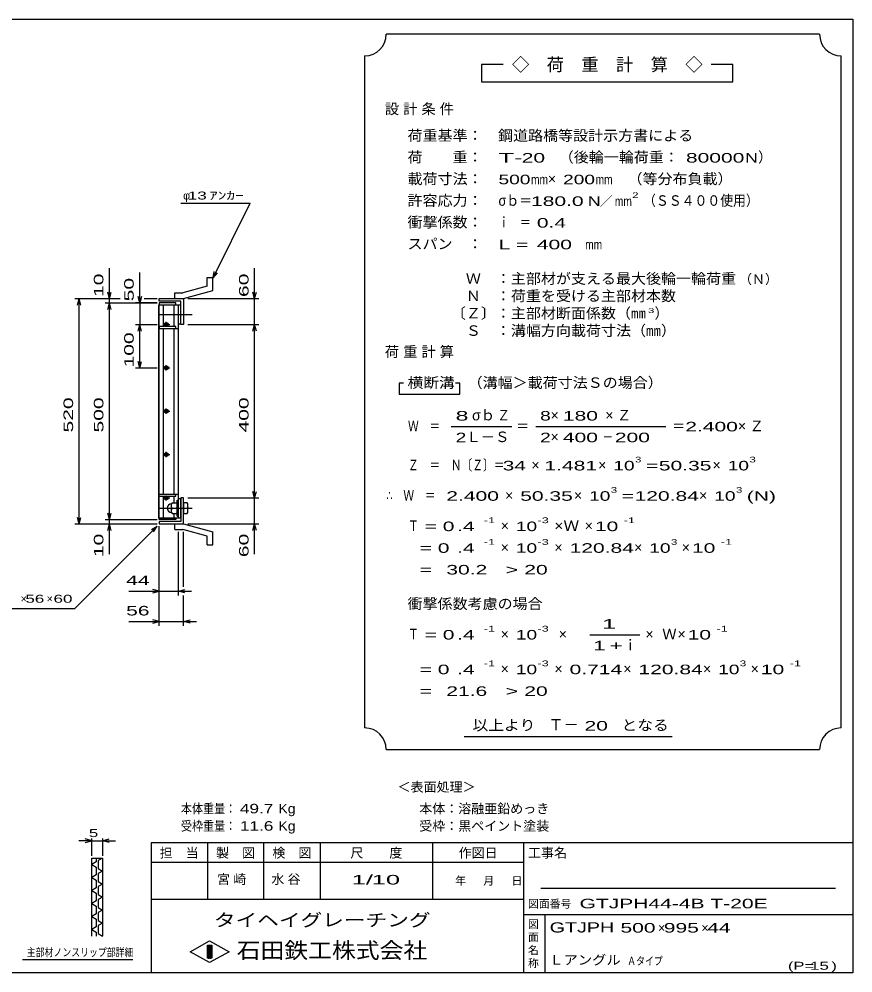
# Model space of a CAD drawing. Units: millimetres, scale not verified. Extents: x -1820 to 1731, y -1282 to 1054.
# Drawn here: x -194 to 1731, y -1146 to 1054 of the extents above; entities that cross this region are included whole.
import ezdxf
from ezdxf.enums import TextEntityAlignment as Align

# ---------------------------------------------------------------- set-up
doc = ezdxf.new("R2010")
doc.units = ezdxf.units.MM
doc.header["$LTSCALE"] = 10
doc.linetypes.add('CHAIN', pattern=[18.5, 12, -1.5, 3.5, -1.5])
for name, color, linetype, lineweight in [('0_2', 150, 'Continuous', 25), ('16', 3, 'Continuous', 25), ('19', 6, 'Continuous', 25), ('22', 4, 'Continuous', 25), ('24', 2, 'Continuous', 25), ('32', 4, 'Continuous', 25)]:
    doc.layers.add(name, color=color, linetype=linetype, lineweight=lineweight)
doc.styles.add('ベクトル', font='')
doc.styles.get('ベクトル').set_extended_font_data('ベクトル')

msp = doc.modelspace()

# ---------------------------------------------------------------- linework, layer by layer
at = {"layer": '0_2'}
for p, q in [((-1729, 1053.5), (1731, 1053.5)), ((1731, 1053.5), (1731, -1146.5)), ((1731, -846.5), (111, -846.5)), ((111, -846.5), (111, -1146.5)), ((241, -846.5), (241, -976.5)), ((371, -976.5), (371, -846.5)), ((501, -846.5), (501, -976.5)), ((761, -976.5), (761, -846.5)), ((971, -846.5), (971, -1146.5)), ((971, -891.5), (111, -891.5)), ((1691, -951.5), (1011, -951.5)), ((111, -976.5), (971, -976.5)), ((971, -1011.5), (1731, -1011.5)), ((1021, -1146.5), (1021, -1011.5)), ((201, -1097.5), (246, -1072.5)), ((246, -1072.5), (291, -1097.5)), ((246, -1122.5), (201, -1097.5)), ((241, -1082.5), (251, -1082.5)), ((241, -1112.5), (241, -1082.5)), ((241, -1082.5), (243, -1082.5)), ((243, -1082.5), (243, -1112.5)), ((245, -1112.5), (245, -1082.5)), ((245, -1082.5), (247, -1082.5)), ((291, -1097.5), (246, -1122.5)), ((247, -1082.5), (247, -1112.5)), ((249, -1112.5), (249, -1082.5)), ((249, -1082.5), (251, -1082.5)), ((251, -1082.5), (251, -1112.5)), ((251, -1082.5), (251, -1112.5)), ((251, -1112.5), (241, -1112.5)), ((243, -1112.5), (245, -1112.5)), ((247, -1112.5), (249, -1112.5)), ((1731, -1146.5), (-1729, -1146.5))]:
    msp.add_line(p, q, dxfattribs=at)
at = {"layer": '16'}
for p, q in [((168, 399), (130, 399)), ((130, 399), (130, 394.5)), ((168, 394.5), (168, 399)), ((129.3, -96.5), (129.3, 394.5)), ((129.3, 394.5), (130, 394.5)), ((130, 394.5), (168, 394.5)), ((130, -96.5), (130, 394.5)), ((130, 394.5), (174, 394.5)), ((139.5, 344.5), (139.5, 394.5)), ((164.5, 344.5), (164.5, 394.5)), ((174, -96.5), (174, 394.5)), ((174, 394.5), (180, 394.5)), ((180, 350.5), (180, 394.5)), ((144, 352), (148, 352)), ((146, 344.5), (146, 355)), ((130, 344.5), (130, 340)), ((168, 344.5), (130, 344.5)), ((130, 340), (174, 340)), ((138, 349), (154, 349)), ((139.5, -42), (139.5, 340)), ((144, 346), (148, 346)), ((164.5, -42), (164.5, 340)), ((168, 340), (168, 344.5)), ((174, 350.5), (180, 350.5)), ((138, 249), (154, 249)), ((144, 252), (148, 252)), ((144, 246), (148, 246)), ((146, 243), (146, 255)), ((146, 143), (146, 155)), ((138, 149), (154, 149)), ((144, 152), (148, 152)), ((144, 146), (148, 146)), ((138, 49), (154, 49)), ((144, 52), (148, 52)), ((144, 46), (148, 46)), ((146, 43), (146, 55)), ((130, -46.5), (130, -42)), ((130, -42), (174, -42)), ((168, -46.5), (168, -42)), ((130, -46.5), (168, -46.5)), ((138, -51), (154, -51)), ((139.5, -96.5), (139.5, -46.5)), ((144, -48), (148, -48)), ((144, -54), (148, -54)), ((146, -57), (146, -46.5)), ((160, -62.5), (158, -64.5)), ((158, -84.5), (158, -64.5)), ((160, -62.5), (169, -62.5)), ((164.5, -61.5), (164.5, -46.5)), ((171, -64.5), (169, -62.5)), ((171, -93), (171, -56)), ((171, -56), (174, -56)), ((174, -52.5), (180, -52.5)), ((174, -93), (174, -56)), ((180, -96.5), (180, -52.5)), ((160, -74.5), (158, -72.5)), ((160, -74.5), (158, -76.5)), ((158, -84.5), (160, -86.5)), ((160, -74.5), (169, -74.5)), ((160, -86.5), (169, -86.5)), ((164.5, -96.5), (164.5, -87.5)), ((169, -74.5), (171, -72.5)), ((171, -76.5), (169, -74.5)), ((169, -86.5), (171, -84.5)), ((129.3, -96.5), (130, -96.5)), ((130, -96.5), (168, -96.5)), ((130, -101), (130, -96.5)), ((130, -96.5), (174, -96.5)), ((168, -101), (130, -101)), ((168, -96.5), (168, -101)), ((171, -93), (174, -93)), ((174, -96.5), (180, -96.5))]:
    msp.add_line(p, q, dxfattribs=at)
at = {"layer": '16', "linetype": 'CHAIN'}
for p, q in [((131, 372.5), (206, 372.5)), ((131, -74.5), (206, -74.5))]:
    msp.add_line(p, q, dxfattribs=at)
at = {"layer": '16'}
for centre, radius, start, end in [((144, 349), 3, 90, 270), ((146, 349), 4, 46.6, 133.4), ((148, 349), 3, 270, 90), ((146, 349), 4, 226.6, 313.4), ((144, 249), 3, 90, 270), ((146, 249), 4, 46.6, 133.4), ((146, 249), 4, 226.6, 313.4), ((148, 249), 3, 270, 90), ((144, 149), 3, 90, 270), ((146, 149), 4, 46.6, 133.4), ((146, 149), 4, 226.6, 313.4), ((148, 149), 3, 270, 90), ((144, 49), 3, 90, 270), ((146, 49), 4, 46.6, 133.4), ((146, 49), 4, 226.6, 313.4), ((148, 49), 3, 270, 90), ((144, -51), 3, 90, 270), ((146, -51), 4, 46.6, 133.4), ((146, -51), 4, 226.6, 313.4), ((148, -51), 3, 270, 90), ((158, -74.5), 10, 90, 270)]:
    msp.add_arc(centre, radius, start, end, dxfattribs=at)
at = {"layer": '19'}
for p, q in [((240.6, 457.1), (253.6, 457.1)), ((240.6, 437.1), (240.6, 457.1)), ((253.6, 427.1), (253.6, 457.1)), ((166, 422), (184.3, 422)), ((166, 409), (166, 422)), ((240.6, 437.1), (184.3, 422)), ((186, 409), (253.6, 427.1)), ((130, 403), (130, 409)), ((130, 409), (186, 409)), ((180, 403), (130, 403)), ((166, 409), (186, 409)), ((180, 349), (180, 403)), ((186, 409), (186, 349)), ((186, 349), (180, 349)), ((186, -51), (180, -51)), ((180, -51), (180, -105)), ((186, -111), (186, -51)), ((194, -62.5), (186, -62.5)), ((186, -62.5), (186, -86.5)), ((196, -64.5), (194, -62.5)), ((196, -84.5), (196, -64.5)), ((186, -74.5), (194, -74.5)), ((186, -86.5), (194, -86.5)), ((196, -72.5), (194, -74.5)), ((194, -74.5), (196, -76.5)), ((194, -86.5), (196, -84.5)), ((130, -105), (130, -111)), ((180, -105), (130, -105)), ((130, -111), (186, -111)), ((166, -111), (186, -111)), ((166, -124), (166, -111)), ((166, -124), (184.3, -124)), ((240.6, -139.1), (184.3, -124)), ((186, -111), (253.6, -129.1)), ((253.6, -159.1), (253.6, -129.1)), ((240.6, -159.1), (240.6, -139.1)), ((240.6, -159.1), (253.6, -159.1))]:
    msp.add_line(p, q, dxfattribs=at)
at = {"layer": '22'}
for p, q in [((180, 629), (340, 629)), ((254, 457), (340, 629)), ((15, 409), (15, 479)), ((85, 399), (85, 469)), ((254, 457), (257, 471.6)), ((254, 457), (264, 468)), ((350, 409), (350, 479)), ((15, 409), (11, 424)), ((15, 409), (19, 424)), ((350, 409), (346, 424)), ((350, 409), (354, 424)), ((-65, 409), (40, 409)), ((-59, 394), (-55, 409)), ((-51, 394), (-55, 409)), ((-55, -111), (-55, 409)), ((5, 409), (40, 409)), ((5, 399), (125, 399)), ((11, 384), (15, 399)), ((15, 399), (15, 409)), ((19, 384), (15, 399)), ((15, -101), (15, 399)), ((125, 399), (75, 399)), ((85, 399), (81, 414)), ((89, 414), (85, 399)), ((85, 399), (85, 349)), ((95, 409), (125, 409)), ((95, 409), (125, 409)), ((196, 409), (360, 409)), ((350, 349), (350, 409)), ((75, 349), (125, 349)), ((81, 334), (85, 349)), ((89, 334), (85, 349)), ((85, 249), (85, 349)), ((196, 349), (360, 349)), ((346, 334), (350, 349)), ((354, 334), (350, 349)), ((350, -51), (350, 349)), ((85, 249), (81, 264)), ((85, 249), (89, 264)), ((75, 249), (125, 249)), ((350, -51), (346, -36)), ((350, -51), (354, -36)), ((196, -51), (360, -51)), ((350, -111), (350, -51)), ((15, -101), (11, -86)), ((15, -101), (19, -86)), ((-55, -111), (-59, -96)), ((-55, -111), (-51, -96)), ((5, -101), (125, -101)), ((15, -111), (15, -101)), ((-65, -111), (125, -111)), ((-65, -306), (125, -116)), ((5, -111), (125, -111)), ((11, -126), (15, -111)), ((19, -126), (15, -111)), ((15, -181), (15, -111)), ((112, -124), (125, -116)), ((117, -129), (125, -116)), ((130, -276), (130, -116)), ((130, -346), (130, -116)), ((174, -276), (174, -129)), ((186, -256), (186, -129)), ((196, -111), (360, -111)), ((346, -126), (350, -111)), ((354, -126), (350, -111)), ((350, -181), (350, -111)), ((130, -266), (115, -262)), ((174, -266), (189, -262)), ((60, -266), (130, -266)), ((115, -270), (130, -266)), ((130, -266), (174, -266)), ((189, -270), (174, -266)), ((174, -266), (204, -266)), ((186, -346), (186, -276)), ((-265, -306), (-65, -306)), ((60, -336), (130, -336)), ((130, -336), (115, -332)), ((115, -340), (130, -336)), ((130, -336), (186, -336)), ((186, -336), (201, -332)), ((201, -340), (186, -336)), ((186, -336), (216, -336))]:
    msp.add_line(p, q, dxfattribs=at)
at = {"layer": '24', "color": 4}
for p, q in [((1654, 1018.5), (654, 1018.5)), ((604, 968.5), (604, -581.5)), ((1704, -581.5), (1704, 968.5)), ((924, 948.5), (874, 948.5)), ((874, 948.5), (874, 908.5)), ((1454, 948.5), (1404, 948.5)), ((1454, 908.5), (1454, 948.5)), ((874, 908.5), (1454, 908.5)), ((694, 213.5), (684, 213.5)), ((684, 213.5), (684, 188.5)), ((824, 213.5), (814, 213.5)), ((824, 188.5), (824, 213.5)), ((684, 188.5), (824, 188.5)), ((804, 113.5), (944, 113.5)), ((999, 113.5), (1299, 113.5)), ((1124, -366.5), (1239, -366.5)), ((834, -601.5), (1314, -601.5)), ((654, -631.5), (1654, -631.5))]:
    msp.add_line(p, q, dxfattribs=at)
for centre, start, end in [((604, 1018.5), 270, 0), ((1704, 1018.5), 180, 270), ((604, -631.5), 0, 90), ((1704, -631.5), 90, 180)]:
    msp.add_arc(centre, 50, start, end, dxfattribs=at)
at = {"layer": '32'}
for p, q in [((-26, -841.5), (-56, -841.5)), ((-26, -841.5), (-41, -837.5)), ((-41, -845.5), (-26, -841.5)), ((-26, -876.5), (-26, -836.5)), ((-26, -841.5), (-1, -841.5)), ((-1, -836.5), (-1, -876.5)), ((-1, -841.5), (14, -837.5)), ((14, -845.5), (-1, -841.5)), ((-1, -841.5), (29, -841.5)), ((-26, -881.5), (-1, -881.5)), ((-26, -1061.5), (-26, -881.5)), ((-16, -890.5), (-26, -896.5)), ((-26, -896.5), (-16, -902.5)), ((-16, -881.5), (-16, -890.5)), ((-1, -881.5), (-11, -887.5)), ((-11, -887.5), (-11, -905.5)), ((-1, -881.5), (-1, -1061.5)), ((-16, -920.5), (-26, -926.5)), ((-16, -902.5), (-16, -920.5)), ((-11, -905.5), (-1, -911.5)), ((-1, -911.5), (-11, -917.5)), ((-11, -917.5), (-11, -935.5)), ((-26, -926.5), (-16, -932.5)), ((-16, -932.5), (-16, -950.5)), ((-11, -935.5), (-1, -941.5)), ((-1, -941.5), (-11, -947.5)), ((-16, -950.5), (-26, -956.5)), ((-26, -956.5), (-16, -962.5)), ((-16, -962.5), (-16, -980.5)), ((-11, -947.5), (-11, -965.5)), ((-11, -965.5), (-1, -971.5)), ((-16, -980.5), (-26, -986.5)), ((-26, -986.5), (-16, -992.5)), ((-1, -971.5), (-11, -977.5)), ((-11, -977.5), (-11, -995.5)), ((-16, -1010.5), (-26, -1016.5)), ((-16, -992.5), (-16, -1010.5)), ((-11, -995.5), (-1, -1001.5)), ((-1, -1001.5), (-11, -1007.5)), ((-11, -1007.5), (-11, -1025.5)), ((-26, -1016.5), (-16, -1022.5)), ((-16, -1022.5), (-16, -1040.5)), ((-11, -1025.5), (-1, -1031.5)), ((-1, -1031.5), (-11, -1037.5)), ((-16, -1040.5), (-26, -1046.5)), ((-26, -1046.5), (-16, -1052.5)), ((-16, -1052.5), (-16, -1061.5)), ((-11, -1037.5), (-11, -1055.5)), ((-11, -1055.5), (-1, -1061.5)), ((69, -1116.5), (-186, -1116.5))]:
    msp.add_line(p, q, dxfattribs=at)

# ---------------------------------------------------------------- texts
at = {"layer": '0_2', "style": 'ベクトル'}
for s, height, p in [('担\u3000当', 21.99, (131, -869.5)), ('製\u3000図', 21.99, (261, -869.5)), ('検\u3000図', 21.99, (391, -869.5)), ('尺\u3000\u3000度', 21.99, (571, -869.5)), ('作図日', 21.99, (821, -869.5)), ('工事名', 21.99, (981, -869.5)), ('年', 18.3, (813, -934)), ('月', 18.3, (878, -934)), ('日', 18.3, (943, -934)), ('図面番号', 18.33, (981, -987)), ('図', 18.3, (981, -1034)), ('面', 18.3, (981, -1064)), ('名', 18.3, (981, -1094)), ('称', 18.3, (981, -1124))]:
    msp.add_text(s, height=height, dxfattribs=at).set_placement(p, align=Align.MIDDLE_LEFT)
at = {"layer": '0_2', "color": 222, "style": 'ベクトル'}
for s, height, width, p in [('タイヘイグレーチング', 29.33, 1.25, (256, -1024.5)), ('石田鉄工株式会社', 36.66, 1.1, (308.5, -1094.5))]:
    msp.add_text(s, height=height, dxfattribs=dict(at, width=width)).set_placement(p, align=Align.MIDDLE_LEFT)
at = {"layer": '22', "color": 2, "style": 'ベクトル'}
for s, height, p in [('φ', 18.3, (185, 646.5)), ('×', 18.3, (-190, -283.5)), ('×', 18.3, (-130, -283.5)), ('＜表面処理＞', 21.99, (680, -717.5)), ('本体：', 21.99, (730, -767.5)), ('溶融亜鉛めっき', 21.99, (820, -767.5)), ('受枠：', 21.99, (730, -807.5)), ('黒ペイント塗装', 21.99, (820, -807.5)), ('×', 22, (1281, -1042.5)), ('×', 22, (1381, -1042.5))]:
    msp.add_text(s, height=height, dxfattribs=at).set_placement(p, align=Align.MIDDLE_LEFT)
for s, height, width, p in [(' 13 ', 18.33, 1.6, (185, 646.5)), ('ｱﾝｶｰ', 18.33, 1.6, (245, 646.5)), (' 44 ', 21.99, 1.65, (40, -241)), (' 56 ', 18.33, 1.6, (-190, -283.5)), (' 60 ', 18.33, 1.6, (-125, -283.5)), (' 56 ', 21.99, 1.65, (40, -311)), ('本体重量：', 21.99, 0.85, (180, -767.5)), (' 49.7', 21.99, 1.35, (305, -767.5)), ('Kg', 21.99, 1.1, (405, -767.5)), ('受枠重量：', 21.99, 0.85, (180, -807.5)), (' 11.6', 21.99, 1.35, (305, -807.5)), ('Kg', 21.99, 1.1, (405, -807.5)), ('1/', 21.99, 2, (574, -931.5)), (' 10 ', 21.99, 2, (604, -931.5)), ('GTJPH44-4B T-20E                 ', 21.99, 1.65, (1100, -986.5)), ('GTJPH', 23.46, 1.45, (1031, -1041.5)), (' 500 ', 21.99, 1.65, (1181, -1042.5)), (' 995 ', 21.99, 1.65, (1281, -1042.5)), (' 44 ', 21.99, 1.65, (1381, -1042.5)), ('Ｌアングル', 21.99, 1.1, (1030, -1116.5)), ('Ａタイプ', 18.33, 0.8, (1210, -1119)), ('(P=', 18.33, 1.55, (1581, -1130)), (' 15 ', 18.33, 1.6, (1621, -1130)), (')', 18.3, 1.6, (1681, -1130))]:
    msp.add_text(s, height=height, dxfattribs=dict(at, width=width)).set_placement(p, align=Align.MIDDLE_LEFT)
at = {"layer": '22', "color": 2, "style": 'ベクトル', "width": 1.65}
for s, p in [(' 10 ', (-10, 399)), (' 60 ', (325, 399)), (' 50 ', (60, 389)), (' 100 ', (60, 236.5)), (' 520 ', (-80, 86.5)), (' 500 ', (-10, 86.5)), (' 400 ', (325, 86.5)), (' 10 ', (-10, -201)), (' 60 ', (325, -201))]:
    msp.add_text(s, height=21.99, rotation=90, dxfattribs=at).set_placement(p, align=Align.MIDDLE_LEFT)
at = {"layer": '22', "color": 2, "char_height": 21.99, "attachment_point": 4, "style": 'ベクトル'}
for s, insert in [('\\T1.25;宮崎\u3000', (263.5, -931.5)), ('\\T1.25;水谷\u3000', (388.5, -931.5))]:
    msp.add_mtext(s, dxfattribs=dict(at, insert=insert))
at = {"layer": '24', "style": 'ベクトル'}
for s, height, p in [('◇\u3000荷\u3000重\u3000計\u3000算\u3000◇', 29.33, (944, 948.5)), ('）', 24.2, (1512, 735)), ('×', 24.2, (1027, 685)), ('／', 22, (1146.5, 633.5)), ('（Ｎ）', 21.99, (1468, 453.5)), ('）', 24.2, (1273, 375)), ('σｂ', 24.19, (852, 140)), ('×', 24.2, (1033, 140)), ('Ｌ－Ｓ', 24.19, (839, 90)), ('×', 24.2, (1033, 90)), ('×', 24.2, (989, 25)), ('×', 24.2, (1143, 25)), ('×', 24.2, (1407, 25)), ('×', 24.2, (928, -45)), ('×', 24.2, (1087, -45)), ('×', 24.2, (1376, -45)), ('×', 24.2, (918, -115)), ('×', 24.2, (1112, -115)), ('×', 24.2, (918, -165)), ('×', 24.2, (1042, -165)), ('×', 24.2, (1226, -165)), ('×', 24.2, (1336, -165)), ('×', 24.2, (918, -365)), ('×', 24.2, (1052, -365)), ('×', 24.2, (1252, -365)), ('Ｗ', 24.2, (1291, -365)), ('×', 24.2, (1326, -365)), ('ｉ', 24.2, (1200.5, -390)), ('×', 24.2, (918, -445)), ('×', 24.2, (1042, -445)), ('×', 24.2, (1201, -445)), ('×', 24.2, (1385, -445)), ('×', 24.2, (1495, -445)), ('Ｔ－', 25.66, (1028, -574))]:
    msp.add_text(s, height=height, dxfattribs=at).set_placement(p, align=Align.MIDDLE_LEFT)
for s, height, width, p in [('荷重基準：\u3000', 24.19, 1.05, (703, 785)), ('鋼道路橋等設計示方書による', 24.19, 1.05, (912, 785)), ('荷\u3000\u3000重：\u3000', 24.19, 1.05, (703, 735)), ('（後輪一輪荷重：', 24.19, 1.05, (1052, 735)), ('T-', 21.99, 2, (913, 733.5)), (' 20 ', 21.99, 1.65, (953, 733.5)), (' 80000', 21.99, 1.65, (1332, 733.5)), ('N', 22, 1.4, (1482, 733.5)), ('載荷寸法：\u3000', 24.19, 1.05, (703, 685)), ('500', 21.99, 1.5, (913, 683.5)), ('mm', 21.99, 0.8, (988, 683.5)), ('200', 21.99, 1.5, (1062, 683.5)), ('mm', 21.99, 0.8, (1137, 683.5)), ('\u3000（等分布負載）', 24.19, 1.05, (1176, 685)), ('許容応力：\u3000', 24.19, 1.05, (703, 635)), ('σｂ＝', 24.19, 0.9, (913, 635)), ('180.0', 21.99, 1.65, (988, 633.5)), ('N', 22, 1.4, (1119, 633.5)), ('mm', 21.99, 0.8, (1181.5, 633.5)), ('2', 13.2, 1.5, (1221.5, 647.5)), ('（ＳＳ４００使用）', 24.19, 0.9, (1246.5, 635)), ('衝撃係数：\u3000', 24.19, 1.05, (703, 585)), ('ｉ\u3000＝', 24.19, 0.75, (913, 585)), (' 0.4', 21.99, 1.65, (988, 583.5)), ('スパン\u3000：\u3000', 24.19, 1.05, (703, 535)), ('L =', 21.99, 1.65, (913, 533.5)), (' 400 ', 21.99, 1.65, (988, 533.5)), ('mm', 21.99, 0.8, (1113, 533.5)), ('\u3000Ｗ\u3000：主部材が支える最大後輪一輪荷重', 24.19, 1.05, (803, 455)), ('\u3000Ｎ\u3000：荷重を受ける主部材本数', 24.19, 1.05, (803, 415)), ('〔Ｚ〕：主部材断面係数（㎜', 24.19, 1.05, (803, 375)), ('3', 11, 1.8, (1258, 381)), ('\u3000Ｓ\u3000：溝幅方向載荷寸法（㎜）', 24.19, 1.05, (803, 335)), ('横断溝', 24.19, 1.1, (703, 215)), ('\u3000（溝幅＞載荷寸法Ｓの場合）', 24.19, 1.05, (807, 215)), ('8', 22, 1.8, (814, 138.5)), ('Ｚ', 24.2, 0.9, (910, 140)), ('8', 22, 1.5, (1009, 138.5)), (' 180 ', 21.99, 1.65, (1048, 138.5)), ('Ｗ\u3000＝', 24.19, 0.75, (704, 115)), ('＝', 24.2, 0.9, (954, 115)), ('＝', 24.2, 0.9, (1314, 115)), ('2.400', 21.99, 1.65, (1344, 113.5)), ('2', 22, 1.5, (814, 88.5)), ('2', 22, 1.5, (1009, 88.5)), (' 400 ', 21.99, 1.65, (1048, 88.5)), ('－', 24.2, 0.75, (1153, 90)), (' 200 ', 21.99, 1.65, (1168, 88.5)), ('3', 13.2, 1.5, (1228, 37.5)), ('3', 13.2, 1.5, (1492, 37.5)), ('Ｚ\u3000＝\u3000Ｎ〔Ｚ〕＝', 24.19, 0.75, (704, 25)), (' 34 ', 21.99, 1.65, (909, 23.5)), ('1.481', 21.99, 1.65, (1019, 23.5)), ('10', 21.99, 1.5, (1178, 23.5)), ('=', 22, 1.7, (1253, 23.5)), ('50.35', 21.99, 1.65, (1283, 23.5)), ('10', 21.99, 1.5, (1442, 23.5)), ('∴\u3000Ｗ\u3000＝', 24.19, 0.75, (654, -45)), (' 2.400', 21.99, 1.65, (779, -46.5)), ('50.35', 21.99, 1.65, (963, -46.5)), ('10', 21.99, 1.5, (1122, -46.5)), ('3', 13.2, 1.5, (1172, -32.5)), ('=', 22, 1.7, (1197, -46.5)), ('120.84', 21.99, 1.65, (1227, -46.5)), ('10', 21.99, 1.5, (1411, -46.5)), ('3', 13.2, 1.5, (1461, -32.5)), ('(N)', 21.99, 1.65, (1486, -46.5)), ('Ｔ', 24.2, 0.75, (704, -115)), (' = 0', 21.99, 1.65, (729, -116.5)), (' .4 ', 21.99, 1.65, (804, -116.5)), ('-1', 13.2, 1.65, (879, -102.5)), ('10', 21.99, 1.5, (953, -116.5)), ('-3', 13.2, 1.65, (1003, -102.5)), ('×Ｗ', 24.19, 1.1, (1042, -115)), (' 10 ', 21.99, 1.65, (1122, -116.5)), ('-1', 13.2, 1.65, (1202, -102.5)), ('-1', 13.2, 1.65, (879, -152.5)), ('-3', 13.2, 1.65, (1003, -152.5)), ('3', 13.2, 1.5, (1311, -152.5)), ('-1', 13.2, 1.65, (1426, -152.5)), ('  = 0', 21.99, 1.65, (704, -166.5)), (' .4 ', 21.99, 1.65, (804, -166.5)), ('10', 21.99, 1.5, (953, -166.5)), ('120.84', 21.99, 1.65, (1077, -166.5)), ('10', 21.99, 1.5, (1261, -166.5)), (' 10 ', 21.99, 1.65, (1346, -166.5)), ('  =', 21.99, 1.65, (704, -216.5)), (' 30.2', 21.99, 1.65, (779, -216.5)), ('>', 22, 1.7, (929, -216.5)), (' 20 ', 21.99, 1.65, (959, -216.5)), ('衝撃係数考慮の場合', 24.19, 1.05, (703, -295)), ('-1', 13.2, 1.65, (879, -352.5)), ('-3', 13.2, 1.65, (1003, -352.5)), ('-1', 13.2, 1.65, (1416, -352.5)), ('Ｔ', 24.2, 0.75, (704, -365)), (' = 0', 21.99, 1.65, (729, -366.5)), (' .4 ', 21.99, 1.65, (804, -366.5)), ('10', 21.99, 1.5, (953, -366.5)), (' 10 ', 21.99, 1.65, (1336, -366.5)), ('  = 0', 21.99, 1.65, (704, -446.5)), (' .4 ', 21.99, 1.65, (804, -446.5)), ('-1', 13.2, 1.65, (879, -432.5)), ('10', 21.99, 1.5, (953, -446.5)), ('-3', 13.2, 1.65, (1003, -432.5)), ('0.714', 21.99, 1.65, (1077, -446.5)), ('120.84', 21.99, 1.65, (1236, -446.5)), ('10', 21.99, 1.5, (1420, -446.5)), ('3', 13.2, 1.5, (1470, -432.5)), (' 10 ', 21.99, 1.65, (1505, -446.5)), ('-1', 13.2, 1.65, (1585, -432.5)), ('  =', 21.99, 1.65, (704, -496.5)), (' 21.6', 21.99, 1.65, (779, -496.5)), ('>', 22, 1.7, (929, -496.5)), (' 20 ', 21.99, 1.65, (959, -496.5)), ('以上より\u3000', 24.19, 1.1, (853, -575)), (' 20 ', 21.99, 1.65, (1098, -576.5)), ('となる', 24.19, 1.1, (1197, -575))]:
    msp.add_text(s, height=height, dxfattribs=dict(at, width=width)).set_placement(p, align=Align.MIDDLE_LEFT)
at = {"layer": '24', "attachment_point": 4, "style": 'ベクトル'}
for s, insert, char_height in [('\\T1.28;設計条件', (650.5, 845), 24.19), ('\\T1.28;荷重計算', (650.5, 285), 24.19), ('\\T1.42;×Ｚ', (1159.5, 140), 24.19), ('\\T1.42;×Ｚ', (1465.5, 115), 24.19), ('\\T1.25;\\W2;\\~1\\~', (1131.5, -341.5), 21.99), ('\\T1.33;\\W1.75;1+', (1131.5, -391.5), 21.99)]:
    msp.add_mtext(s, dxfattribs=dict(at, insert=insert, char_height=char_height))
at = {"layer": '32', "color": 2, "style": 'ベクトル'}
for s, width, p in [(' 5 ', 1.6, (-43.5, -824)), ('主部材ノンスリップ部詳細', 0.8, (-176, -1099))]:
    msp.add_text(s, height=18.33, dxfattribs=dict(at, width=width)).set_placement(p, align=Align.MIDDLE_LEFT)

doc.saveas('drawing.dxf')
